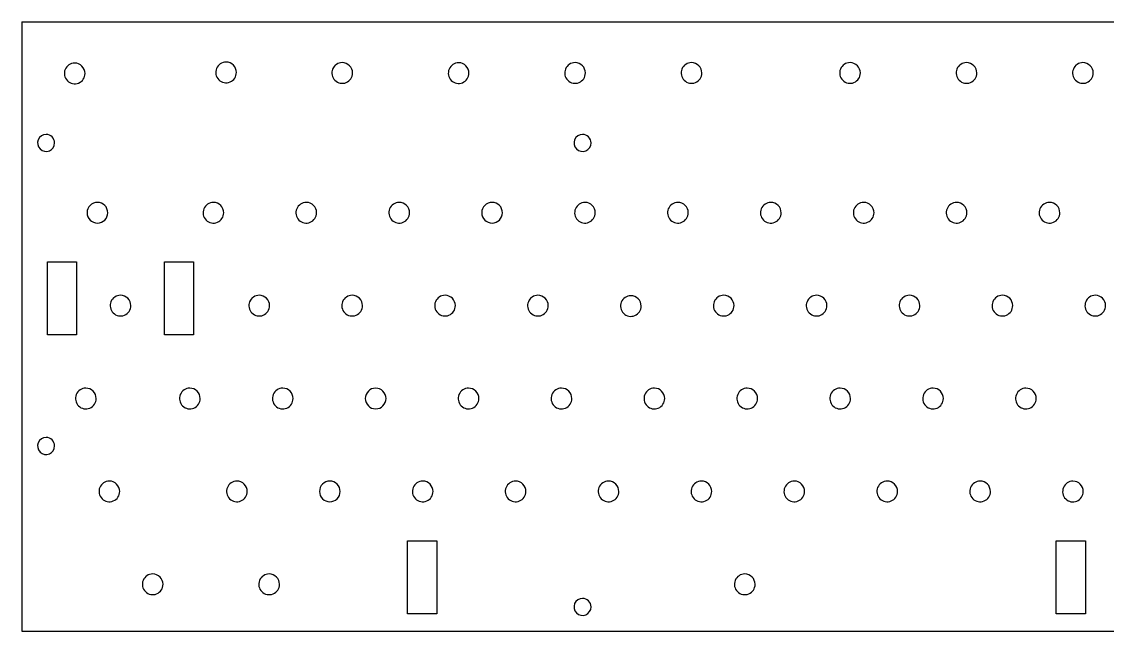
# Model space of a CAD drawing. Header units: millimetres. Extents: x 22 to 472, y 6 to 131.
# Drawn here: x 22.5 to 245.1, y 6.2 to 131.2 of the extents above; entities that cross this region are included whole.
import ezdxf

# ---------------------------------------------------------------- set-up
doc = ezdxf.new("R2010")
doc.units = ezdxf.units.MM

msp = doc.modelspace()

# ---------------------------------------------------------------- linework, layer by layer
at = {"color": 7}
for p, q in [((22.5, 131.25), (22.5, 6.25)), ((22.5, 131.25), (472.5, 131.25)), ((27.7568, 82.0296), (33.7568, 82.0296)), ((27.7568, 67.0296), (27.7568, 82.0296)), ((33.7568, 82.0296), (33.7568, 67.0296)), ((51.7568, 82.0296), (57.7568, 82.0296)), ((51.7568, 67.0296), (51.7568, 82.0296)), ((57.7568, 82.0296), (57.7568, 67.0296)), ((33.7568, 67.0296), (27.7568, 67.0296)), ((57.7568, 67.0296), (51.7568, 67.0296)), ((101.6246, 24.8046), (107.6246, 24.8046)), ((101.6246, 9.8046), (101.6246, 24.8046)), ((107.6246, 24.8046), (107.6246, 9.8046)), ((234.6245, 24.8046), (240.6245, 24.8046)), ((234.6245, 9.8046), (234.6245, 24.8046)), ((240.6245, 24.8046), (240.6245, 9.8046)), ((107.6246, 9.8046), (101.6246, 9.8046)), ((240.6245, 9.8046), (234.6245, 9.8046)), ((22.5, 6.25), (472.5, 6.25))]:
    msp.add_line(p, q, dxfattribs=at)
for points in [[(33.3588, 122.7597), (32.500814, 122.7597), (31.727311, 122.242862), (31.398974, 121.450186)], [(34.858786, 122.138386), (34.460965, 122.536207), (33.921404, 122.7597), (33.3588, 122.7597)], [(64.4072, 122.9729), (63.549214, 122.9729), (62.775711, 122.456062), (62.447374, 121.663386)], [(65.907186, 122.351586), (65.509365, 122.749407), (64.969804, 122.9729), (64.4072, 122.9729)], [(88.2228, 122.8577), (87.364814, 122.8577), (86.591311, 122.340862), (86.262974, 121.548186)], [(89.722786, 122.236386), (89.324965, 122.634207), (88.785404, 122.8577), (88.2228, 122.8577)], [(112.0988, 122.8297), (111.240814, 122.8297), (110.467311, 122.312862), (110.138974, 121.520186)], [(113.598786, 122.208386), (113.200965, 122.606207), (112.661404, 122.8297), (112.0988, 122.8297)], [(135.9748, 122.8577), (135.116814, 122.8577), (134.343311, 122.340862), (134.014974, 121.548186)], [(137.474786, 122.236386), (137.076965, 122.634207), (136.537404, 122.8577), (135.9748, 122.8577)], [(159.8508, 122.8577), (158.992814, 122.8577), (158.219311, 122.340862), (157.890974, 121.548186)], [(161.350786, 122.236386), (160.952965, 122.634207), (160.413404, 122.8577), (159.8508, 122.8577)], [(192.3568, 122.8577), (191.498814, 122.8577), (190.725311, 122.340862), (190.396974, 121.548186)], [(193.856786, 122.236386), (193.458965, 122.634207), (192.919404, 122.8577), (192.3568, 122.8577)], [(216.2388, 122.8577), (215.380814, 122.8577), (214.607311, 122.340862), (214.278974, 121.548186)], [(217.738786, 122.236386), (217.340965, 122.634207), (216.801404, 122.8577), (216.2388, 122.8577)], [(240.1148, 122.8577), (239.256814, 122.8577), (238.483311, 122.340862), (238.154974, 121.548186)], [(241.614786, 122.236386), (241.216965, 122.634207), (240.677404, 122.8577), (240.1148, 122.8577)], [(31.398974, 121.450186), (31.070637, 120.657511), (31.252127, 119.745102), (31.858814, 119.138414)], [(34.170586, 118.678574), (34.963262, 119.006911), (35.4801, 119.780414), (35.4801, 120.6384)], [(35.4801, 120.6384), (35.4801, 121.201004), (35.256607, 121.740565), (34.858786, 122.138386)], [(62.447374, 121.663386), (62.119037, 120.870711), (62.300527, 119.958302), (62.907214, 119.351614)], [(65.218986, 118.891774), (66.011662, 119.220111), (66.5285, 119.993614), (66.5285, 120.8516)], [(66.5285, 120.8516), (66.5285, 121.414204), (66.305007, 121.953765), (65.907186, 122.351586)], [(86.262974, 121.548186), (85.934637, 120.755511), (86.116127, 119.843102), (86.722814, 119.236414)], [(89.034586, 118.776574), (89.827262, 119.104911), (90.3441, 119.878414), (90.3441, 120.7364)], [(90.3441, 120.7364), (90.3441, 121.299004), (90.120607, 121.838565), (89.722786, 122.236386)], [(110.138974, 121.520186), (109.810637, 120.727511), (109.992127, 119.815102), (110.598814, 119.208414)], [(112.910586, 118.748574), (113.703262, 119.076911), (114.2201, 119.850414), (114.2201, 120.7084)], [(114.2201, 120.7084), (114.2201, 121.271004), (113.996607, 121.810565), (113.598786, 122.208386)], [(134.014974, 121.548186), (133.686637, 120.755511), (133.868127, 119.843102), (134.474814, 119.236414)], [(136.786586, 118.776574), (137.579262, 119.104911), (138.0961, 119.878414), (138.0961, 120.7364)], [(138.0961, 120.7364), (138.0961, 121.299004), (137.872607, 121.838565), (137.474786, 122.236386)], [(157.890974, 121.548186), (157.562637, 120.755511), (157.744127, 119.843102), (158.350814, 119.236414)], [(160.662586, 118.776574), (161.455262, 119.104911), (161.9721, 119.878414), (161.9721, 120.7364)], [(161.9721, 120.7364), (161.9721, 121.299004), (161.748607, 121.838565), (161.350786, 122.236386)], [(190.396974, 121.548186), (190.068637, 120.755511), (190.250127, 119.843102), (190.856814, 119.236414)], [(193.168586, 118.776574), (193.961262, 119.104911), (194.4781, 119.878414), (194.4781, 120.7364)], [(194.4781, 120.7364), (194.4781, 121.299004), (194.254607, 121.838565), (193.856786, 122.236386)], [(214.278974, 121.548186), (213.950637, 120.755511), (214.132127, 119.843102), (214.738814, 119.236414)], [(217.050586, 118.776574), (217.843262, 119.104911), (218.3601, 119.878414), (218.3601, 120.7364)], [(218.3601, 120.7364), (218.3601, 121.299004), (218.136607, 121.838565), (217.738786, 122.236386)], [(238.154974, 121.548186), (237.826637, 120.755511), (238.008127, 119.843102), (238.614814, 119.236414)], [(240.926586, 118.776574), (241.719262, 119.104911), (242.2361, 119.878414), (242.2361, 120.7364)], [(242.2361, 120.7364), (242.2361, 121.299004), (242.012607, 121.838565), (241.614786, 122.236386)], [(31.858814, 119.138414), (32.465502, 118.531727), (33.377911, 118.350237), (34.170586, 118.678574)], [(62.907214, 119.351614), (63.513902, 118.744927), (64.426311, 118.563437), (65.218986, 118.891774)], [(86.722814, 119.236414), (87.329502, 118.629727), (88.241911, 118.448237), (89.034586, 118.776574)], [(110.598814, 119.208414), (111.205502, 118.601727), (112.117911, 118.420237), (112.910586, 118.748574)], [(134.474814, 119.236414), (135.081502, 118.629727), (135.993911, 118.448237), (136.786586, 118.776574)], [(158.350814, 119.236414), (158.957502, 118.629727), (159.869911, 118.448237), (160.662586, 118.776574)], [(190.856814, 119.236414), (191.463502, 118.629727), (192.375911, 118.448237), (193.168586, 118.776574)], [(214.738814, 119.236414), (215.345502, 118.629727), (216.257911, 118.448237), (217.050586, 118.776574)], [(238.614814, 119.236414), (239.221502, 118.629727), (240.133911, 118.448237), (240.926586, 118.776574)], [(25.883211, 107.058096), (25.612344, 106.404166), (25.762067, 105.65146), (26.262563, 105.150963)], [(27.5, 108.1384), (26.792191, 108.1384), (26.154078, 107.712026), (25.883211, 107.058096)], [(28.737437, 107.625837), (28.409248, 107.954026), (27.964129, 108.1384), (27.5, 108.1384)], [(29.25, 106.3884), (29.25, 106.852529), (29.065626, 107.297648), (28.737437, 107.625837)], [(135.883211, 107.058096), (135.612344, 106.404166), (135.762067, 105.65146), (136.262563, 105.150963)], [(137.5, 108.1384), (136.792191, 108.1384), (136.154078, 107.712026), (135.883211, 107.058096)], [(138.737437, 107.625837), (138.409248, 107.954026), (137.964129, 108.1384), (137.5, 108.1384)], [(139.25, 106.3884), (139.25, 106.852529), (139.065626, 107.297648), (138.737437, 107.625837)], [(26.262563, 105.150963), (26.76306, 104.650467), (27.515766, 104.500744), (28.169696, 104.771611)], [(28.169696, 104.771611), (28.823626, 105.042478), (29.25, 105.680591), (29.25, 106.3884)], [(136.262563, 105.150963), (136.76306, 104.650467), (137.515766, 104.500744), (138.169696, 104.771611)], [(138.169696, 104.771611), (138.823626, 105.042478), (139.25, 105.680591), (139.25, 106.3884)], [(38.0288, 94.2009), (36.857238, 94.2009), (35.9075, 93.251162), (35.9075, 92.0796)], [(39.528786, 93.579586), (39.130965, 93.977407), (38.591404, 94.2009), (38.0288, 94.2009)], [(40.1501, 92.0796), (40.1501, 92.642204), (39.926607, 93.181765), (39.528786, 93.579586)], [(61.8068, 94.2009), (60.948814, 94.2009), (60.175311, 93.684062), (59.846974, 92.891386)], [(63.306786, 93.579586), (62.908965, 93.977407), (62.369404, 94.2009), (61.8068, 94.2009)], [(63.9281, 92.0796), (63.9281, 92.642204), (63.704607, 93.181765), (63.306786, 93.579586)], [(80.8568, 94.2009), (79.998814, 94.2009), (79.225311, 93.684062), (78.896974, 92.891386)], [(82.9781, 92.0796), (82.9781, 93.251162), (82.028362, 94.2009), (80.8568, 94.2009)], [(99.9068, 94.2009), (99.048814, 94.2009), (98.275311, 93.684062), (97.946974, 92.891386)], [(101.406786, 93.579586), (101.008965, 93.977407), (100.469404, 94.2009), (99.9068, 94.2009)], [(102.0281, 92.0796), (102.0281, 92.642204), (101.804607, 93.181765), (101.406786, 93.579586)], [(118.9568, 94.2009), (117.785238, 94.2009), (116.8355, 93.251162), (116.8355, 92.0796)], [(120.456786, 93.579586), (120.058965, 93.977407), (119.519404, 94.2009), (118.9568, 94.2009)], [(121.0781, 92.0796), (121.0781, 92.642204), (120.854607, 93.181765), (120.456786, 93.579586)], [(138.0068, 94.2009), (137.148814, 94.2009), (136.375311, 93.684062), (136.046974, 92.891386)], [(139.506786, 93.579586), (139.108965, 93.977407), (138.569404, 94.2009), (138.0068, 94.2009)], [(140.1281, 92.0796), (140.1281, 92.642204), (139.904607, 93.181765), (139.506786, 93.579586)], [(157.0568, 94.2009), (156.198814, 94.2009), (155.425311, 93.684062), (155.096974, 92.891386)], [(159.1781, 92.0796), (159.1781, 93.251162), (158.228362, 94.2009), (157.0568, 94.2009)], [(176.1068, 94.2009), (175.248814, 94.2009), (174.475311, 93.684062), (174.146974, 92.891386)], [(177.606786, 93.579586), (177.208965, 93.977407), (176.669404, 94.2009), (176.1068, 94.2009)], [(178.2281, 92.0796), (178.2281, 92.642204), (178.004607, 93.181765), (177.606786, 93.579586)], [(195.1568, 94.2009), (194.298814, 94.2009), (193.525311, 93.684062), (193.196974, 92.891386)], [(196.656786, 93.579586), (196.258965, 93.977407), (195.719404, 94.2009), (195.1568, 94.2009)], [(197.2781, 92.0796), (197.2781, 92.642204), (197.054607, 93.181765), (196.656786, 93.579586)], [(214.2068, 94.2009), (213.348814, 94.2009), (212.575311, 93.684062), (212.246974, 92.891386)], [(215.706786, 93.579586), (215.308965, 93.977407), (214.769404, 94.2009), (214.2068, 94.2009)], [(216.3281, 92.0796), (216.3281, 92.642204), (216.104607, 93.181765), (215.706786, 93.579586)], [(233.2568, 94.2009), (232.398814, 94.2009), (231.625311, 93.684062), (231.296974, 92.891386)], [(234.756786, 93.579586), (234.358965, 93.977407), (233.819404, 94.2009), (233.2568, 94.2009)], [(235.3781, 92.0796), (235.3781, 92.642204), (235.154607, 93.181765), (234.756786, 93.579586)], [(35.9075, 92.0796), (35.9075, 90.908038), (36.857238, 89.9583), (38.0288, 89.9583)], [(38.0288, 89.9583), (39.200362, 89.9583), (40.1501, 90.908038), (40.1501, 92.0796)], [(59.846974, 92.891386), (59.518637, 92.098711), (59.700127, 91.186302), (60.306814, 90.579614)], [(62.618586, 90.119774), (63.411262, 90.448111), (63.9281, 91.221614), (63.9281, 92.0796)], [(78.896974, 92.891386), (78.568637, 92.098711), (78.750127, 91.186302), (79.356814, 90.579614)], [(81.668586, 90.119774), (82.461262, 90.448111), (82.9781, 91.221614), (82.9781, 92.0796)], [(97.946974, 92.891386), (97.618637, 92.098711), (97.800127, 91.186302), (98.406814, 90.579614)], [(100.718586, 90.119774), (101.511262, 90.448111), (102.0281, 91.221614), (102.0281, 92.0796)], [(116.8355, 92.0796), (116.8355, 90.908038), (117.785238, 89.9583), (118.9568, 89.9583)], [(118.9568, 89.9583), (120.128362, 89.9583), (121.0781, 90.908038), (121.0781, 92.0796)], [(136.046974, 92.891386), (135.718637, 92.098711), (135.900127, 91.186302), (136.506814, 90.579614)], [(138.818586, 90.119774), (139.611262, 90.448111), (140.1281, 91.221614), (140.1281, 92.0796)], [(155.096974, 92.891386), (154.768637, 92.098711), (154.950127, 91.186302), (155.556814, 90.579614)], [(157.868586, 90.119774), (158.661262, 90.448111), (159.1781, 91.221614), (159.1781, 92.0796)], [(174.146974, 92.891386), (173.818637, 92.098711), (174.000127, 91.186302), (174.606814, 90.579614)], [(176.918586, 90.119774), (177.711262, 90.448111), (178.2281, 91.221614), (178.2281, 92.0796)], [(193.196974, 92.891386), (192.868637, 92.098711), (193.050127, 91.186302), (193.656814, 90.579614)], [(195.968586, 90.119774), (196.761262, 90.448111), (197.2781, 91.221614), (197.2781, 92.0796)], [(212.246974, 92.891386), (211.918637, 92.098711), (212.100127, 91.186302), (212.706814, 90.579614)], [(215.018586, 90.119774), (215.811262, 90.448111), (216.3281, 91.221614), (216.3281, 92.0796)], [(231.296974, 92.891386), (230.968637, 92.098711), (231.150127, 91.186302), (231.756814, 90.579614)], [(234.068586, 90.119774), (234.861262, 90.448111), (235.3781, 91.221614), (235.3781, 92.0796)], [(60.306814, 90.579614), (60.913502, 89.972927), (61.825911, 89.791437), (62.618586, 90.119774)], [(79.356814, 90.579614), (79.963502, 89.972927), (80.875911, 89.791437), (81.668586, 90.119774)], [(98.406814, 90.579614), (99.013502, 89.972927), (99.925911, 89.791437), (100.718586, 90.119774)], [(136.506814, 90.579614), (137.113502, 89.972927), (138.025911, 89.791437), (138.818586, 90.119774)], [(155.556814, 90.579614), (156.163502, 89.972927), (157.075911, 89.791437), (157.868586, 90.119774)], [(174.606814, 90.579614), (175.213502, 89.972927), (176.125911, 89.791437), (176.918586, 90.119774)], [(193.656814, 90.579614), (194.263502, 89.972927), (195.175911, 89.791437), (195.968586, 90.119774)], [(212.706814, 90.579614), (213.313502, 89.972927), (214.225911, 89.791437), (215.018586, 90.119774)], [(231.756814, 90.579614), (232.363502, 89.972927), (233.275911, 89.791437), (234.068586, 90.119774)], [(40.796974, 73.841386), (40.468637, 73.048711), (40.650127, 72.136302), (41.256814, 71.529614)], [(42.7568, 75.1509), (41.898814, 75.1509), (41.125311, 74.634062), (40.796974, 73.841386)], [(44.256786, 74.529586), (43.858965, 74.927407), (43.319404, 75.1509), (42.7568, 75.1509)], [(44.8781, 73.0296), (44.8781, 73.592204), (44.654607, 74.131765), (44.256786, 74.529586)], [(69.244974, 73.841386), (68.916637, 73.048711), (69.098127, 72.136302), (69.704814, 71.529614)], [(71.2048, 75.1509), (70.346814, 75.1509), (69.573311, 74.634062), (69.244974, 73.841386)], [(72.704786, 74.529586), (72.306965, 74.927407), (71.767404, 75.1509), (71.2048, 75.1509)], [(73.3261, 73.0296), (73.3261, 73.592204), (73.102607, 74.131765), (72.704786, 74.529586)], [(88.294974, 73.841386), (87.966637, 73.048711), (88.148127, 72.136302), (88.754814, 71.529614)], [(90.2548, 75.1509), (89.396814, 75.1509), (88.623311, 74.634062), (88.294974, 73.841386)], [(91.754786, 74.529586), (91.356965, 74.927407), (90.817404, 75.1509), (90.2548, 75.1509)], [(92.3761, 73.0296), (92.3761, 73.592204), (92.152607, 74.131765), (91.754786, 74.529586)], [(107.344974, 73.841386), (107.016637, 73.048711), (107.198127, 72.136302), (107.804814, 71.529614)], [(109.3048, 75.1509), (108.446814, 75.1509), (107.673311, 74.634062), (107.344974, 73.841386)], [(110.804786, 74.529586), (110.406965, 74.927407), (109.867404, 75.1509), (109.3048, 75.1509)], [(111.4261, 73.0296), (111.4261, 73.592204), (111.202607, 74.131765), (110.804786, 74.529586)], [(126.394974, 73.841386), (126.066637, 73.048711), (126.248127, 72.136302), (126.854814, 71.529614)], [(128.3548, 75.1509), (127.496814, 75.1509), (126.723311, 74.634062), (126.394974, 73.841386)], [(129.854786, 74.529586), (129.456965, 74.927407), (128.917404, 75.1509), (128.3548, 75.1509)], [(130.4761, 73.0296), (130.4761, 73.592204), (130.252607, 74.131765), (129.854786, 74.529586)], [(145.444974, 73.762586), (145.116637, 72.969911), (145.298127, 72.057502), (145.904814, 71.450814)], [(147.4048, 75.0721), (146.546814, 75.0721), (145.773311, 74.555262), (145.444974, 73.762586)], [(148.904786, 74.450786), (148.506965, 74.848607), (147.967404, 75.0721), (147.4048, 75.0721)], [(149.5261, 72.9508), (149.5261, 73.513404), (149.302607, 74.052965), (148.904786, 74.450786)], [(164.494974, 73.841386), (164.166637, 73.048711), (164.348127, 72.136302), (164.954814, 71.529614)], [(166.4548, 75.1509), (165.596814, 75.1509), (164.823311, 74.634062), (164.494974, 73.841386)], [(167.954786, 74.529586), (167.556965, 74.927407), (167.017404, 75.1509), (166.4548, 75.1509)], [(168.5761, 73.0296), (168.5761, 73.592204), (168.352607, 74.131765), (167.954786, 74.529586)], [(183.544974, 73.841386), (183.216637, 73.048711), (183.398127, 72.136302), (184.004814, 71.529614)], [(185.5048, 75.1509), (184.646814, 75.1509), (183.873311, 74.634062), (183.544974, 73.841386)], [(187.004786, 74.529586), (186.606965, 74.927407), (186.067404, 75.1509), (185.5048, 75.1509)], [(187.6261, 73.0296), (187.6261, 73.592204), (187.402607, 74.131765), (187.004786, 74.529586)], [(202.594974, 73.841386), (202.266637, 73.048711), (202.448127, 72.136302), (203.054814, 71.529614)], [(204.5548, 75.1509), (203.696814, 75.1509), (202.923311, 74.634062), (202.594974, 73.841386)], [(206.054786, 74.529586), (205.656965, 74.927407), (205.117404, 75.1509), (204.5548, 75.1509)], [(206.6761, 73.0296), (206.6761, 73.592204), (206.452607, 74.131765), (206.054786, 74.529586)], [(221.644974, 73.841386), (221.316637, 73.048711), (221.498127, 72.136302), (222.104814, 71.529614)], [(223.6048, 75.1509), (222.746814, 75.1509), (221.973311, 74.634062), (221.644974, 73.841386)], [(225.104786, 74.529586), (224.706965, 74.927407), (224.167404, 75.1509), (223.6048, 75.1509)], [(225.7261, 73.0296), (225.7261, 73.592204), (225.502607, 74.131765), (225.104786, 74.529586)], [(240.694974, 73.841386), (240.366637, 73.048711), (240.548127, 72.136302), (241.154814, 71.529614)], [(242.6548, 75.1509), (241.796814, 75.1509), (241.023311, 74.634062), (240.694974, 73.841386)], [(244.154786, 74.529586), (243.756965, 74.927407), (243.217404, 75.1509), (242.6548, 75.1509)], [(244.7761, 73.0296), (244.7761, 73.592204), (244.552607, 74.131765), (244.154786, 74.529586)], [(41.256814, 71.529614), (41.863502, 70.922927), (42.775911, 70.741437), (43.568586, 71.069774)], [(43.568586, 71.069774), (44.361262, 71.398111), (44.8781, 72.171614), (44.8781, 73.0296)], [(69.704814, 71.529614), (70.311502, 70.922927), (71.223911, 70.741437), (72.016586, 71.069774)], [(72.016586, 71.069774), (72.809262, 71.398111), (73.3261, 72.171614), (73.3261, 73.0296)], [(88.754814, 71.529614), (89.361502, 70.922927), (90.273911, 70.741437), (91.066586, 71.069774)], [(91.066586, 71.069774), (91.859262, 71.398111), (92.3761, 72.171614), (92.3761, 73.0296)], [(107.804814, 71.529614), (108.411502, 70.922927), (109.323911, 70.741437), (110.116586, 71.069774)], [(110.116586, 71.069774), (110.909262, 71.398111), (111.4261, 72.171614), (111.4261, 73.0296)], [(126.854814, 71.529614), (127.461502, 70.922927), (128.373911, 70.741437), (129.166586, 71.069774)], [(129.166586, 71.069774), (129.959262, 71.398111), (130.4761, 72.171614), (130.4761, 73.0296)], [(145.904814, 71.450814), (146.511502, 70.844127), (147.423911, 70.662637), (148.216586, 70.990974)], [(148.216586, 70.990974), (149.009262, 71.319311), (149.5261, 72.092814), (149.5261, 72.9508)], [(164.954814, 71.529614), (165.561502, 70.922927), (166.473911, 70.741437), (167.266586, 71.069774)], [(167.266586, 71.069774), (168.059262, 71.398111), (168.5761, 72.171614), (168.5761, 73.0296)], [(184.004814, 71.529614), (184.611502, 70.922927), (185.523911, 70.741437), (186.316586, 71.069774)], [(186.316586, 71.069774), (187.109262, 71.398111), (187.6261, 72.171614), (187.6261, 73.0296)], [(203.054814, 71.529614), (203.661502, 70.922927), (204.573911, 70.741437), (205.366586, 71.069774)], [(205.366586, 71.069774), (206.159262, 71.398111), (206.6761, 72.171614), (206.6761, 73.0296)], [(222.104814, 71.529614), (222.711502, 70.922927), (223.623911, 70.741437), (224.416586, 71.069774)], [(224.416586, 71.069774), (225.209262, 71.398111), (225.7261, 72.171614), (225.7261, 73.0296)], [(241.154814, 71.529614), (241.761502, 70.922927), (242.673911, 70.741437), (243.466586, 71.069774)], [(243.466586, 71.069774), (244.259262, 71.398111), (244.7761, 72.171614), (244.7761, 73.0296)], [(35.6448, 56.1009), (34.786814, 56.1009), (34.013311, 55.584062), (33.684974, 54.791386)], [(37.144786, 55.479586), (36.746965, 55.877407), (36.207404, 56.1009), (35.6448, 56.1009)], [(56.9808, 56.1009), (56.122814, 56.1009), (55.349311, 55.584062), (55.020974, 54.791386)], [(59.1021, 53.9796), (59.1021, 55.151162), (58.152362, 56.1009), (56.9808, 56.1009)], [(76.0308, 56.1009), (75.172814, 56.1009), (74.399311, 55.584062), (74.070974, 54.791386)], [(77.530786, 55.479586), (77.132965, 55.877407), (76.593404, 56.1009), (76.0308, 56.1009)], [(95.0808, 56.1009), (93.909238, 56.1009), (92.9595, 55.151162), (92.9595, 53.9796)], [(96.580786, 55.479586), (96.182965, 55.877407), (95.643404, 56.1009), (95.0808, 56.1009)], [(114.1308, 56.1009), (113.272814, 56.1009), (112.499311, 55.584062), (112.170974, 54.791386)], [(115.630786, 55.479586), (115.232965, 55.877407), (114.693404, 56.1009), (114.1308, 56.1009)], [(133.1808, 56.1009), (132.322814, 56.1009), (131.549311, 55.584062), (131.220974, 54.791386)], [(134.680786, 55.479586), (134.282965, 55.877407), (133.743404, 56.1009), (133.1808, 56.1009)], [(152.2308, 56.1009), (151.372814, 56.1009), (150.599311, 55.584062), (150.270974, 54.791386)], [(154.3521, 53.9796), (154.3521, 55.151162), (153.402362, 56.1009), (152.2308, 56.1009)], [(171.2808, 56.1009), (170.422814, 56.1009), (169.649311, 55.584062), (169.320974, 54.791386)], [(172.780786, 55.479586), (172.382965, 55.877407), (171.843404, 56.1009), (171.2808, 56.1009)], [(190.3308, 56.1009), (189.472814, 56.1009), (188.699311, 55.584062), (188.370974, 54.791386)], [(191.830786, 55.479586), (191.432965, 55.877407), (190.893404, 56.1009), (190.3308, 56.1009)], [(209.3808, 56.1009), (208.522814, 56.1009), (207.749311, 55.584062), (207.420974, 54.791386)], [(210.880786, 55.479586), (210.482965, 55.877407), (209.943404, 56.1009), (209.3808, 56.1009)], [(228.4308, 56.1009), (227.572814, 56.1009), (226.799311, 55.584062), (226.470974, 54.791386)], [(229.930786, 55.479586), (229.532965, 55.877407), (228.993404, 56.1009), (228.4308, 56.1009)], [(33.684974, 54.791386), (33.356637, 53.998711), (33.538127, 53.086302), (34.144814, 52.479614)], [(36.456586, 52.019774), (37.249262, 52.348111), (37.7661, 53.121614), (37.7661, 53.9796)], [(37.7661, 53.9796), (37.7661, 54.542204), (37.542607, 55.081765), (37.144786, 55.479586)], [(55.020974, 54.791386), (54.692637, 53.998711), (54.874127, 53.086302), (55.480814, 52.479614)], [(57.792586, 52.019774), (58.585262, 52.348111), (59.1021, 53.121614), (59.1021, 53.9796)], [(74.070974, 54.791386), (73.742637, 53.998711), (73.924127, 53.086302), (74.530814, 52.479614)], [(76.842586, 52.019774), (77.635262, 52.348111), (78.1521, 53.121614), (78.1521, 53.9796)], [(78.1521, 53.9796), (78.1521, 54.542204), (77.928607, 55.081765), (77.530786, 55.479586)], [(92.9595, 53.9796), (92.9595, 52.808038), (93.909238, 51.8583), (95.0808, 51.8583)], [(95.0808, 51.8583), (96.252362, 51.8583), (97.2021, 52.808038), (97.2021, 53.9796)], [(97.2021, 53.9796), (97.2021, 54.542204), (96.978607, 55.081765), (96.580786, 55.479586)], [(112.170974, 54.791386), (111.842637, 53.998711), (112.024127, 53.086302), (112.630814, 52.479614)], [(114.942586, 52.019774), (115.735262, 52.348111), (116.2521, 53.121614), (116.2521, 53.9796)], [(116.2521, 53.9796), (116.2521, 54.542204), (116.028607, 55.081765), (115.630786, 55.479586)], [(131.220974, 54.791386), (130.892637, 53.998711), (131.074127, 53.086302), (131.680814, 52.479614)], [(133.992586, 52.019774), (134.785262, 52.348111), (135.3021, 53.121614), (135.3021, 53.9796)], [(135.3021, 53.9796), (135.3021, 54.542204), (135.078607, 55.081765), (134.680786, 55.479586)], [(150.270974, 54.791386), (149.942637, 53.998711), (150.124127, 53.086302), (150.730814, 52.479614)], [(153.042586, 52.019774), (153.835262, 52.348111), (154.3521, 53.121614), (154.3521, 53.9796)], [(169.320974, 54.791386), (168.992637, 53.998711), (169.174127, 53.086302), (169.780814, 52.479614)], [(172.092586, 52.019774), (172.885262, 52.348111), (173.4021, 53.121614), (173.4021, 53.9796)], [(173.4021, 53.9796), (173.4021, 54.542204), (173.178607, 55.081765), (172.780786, 55.479586)], [(188.370974, 54.791386), (188.042637, 53.998711), (188.224127, 53.086302), (188.830814, 52.479614)], [(191.142586, 52.019774), (191.935262, 52.348111), (192.4521, 53.121614), (192.4521, 53.9796)], [(192.4521, 53.9796), (192.4521, 54.542204), (192.228607, 55.081765), (191.830786, 55.479586)], [(207.420974, 54.791386), (207.092637, 53.998711), (207.274127, 53.086302), (207.880814, 52.479614)], [(210.192586, 52.019774), (210.985262, 52.348111), (211.5021, 53.121614), (211.5021, 53.9796)], [(211.5021, 53.9796), (211.5021, 54.542204), (211.278607, 55.081765), (210.880786, 55.479586)], [(226.470974, 54.791386), (226.142637, 53.998711), (226.324127, 53.086302), (226.930814, 52.479614)], [(229.242586, 52.019774), (230.035262, 52.348111), (230.5521, 53.121614), (230.5521, 53.9796)], [(230.5521, 53.9796), (230.5521, 54.542204), (230.328607, 55.081765), (229.930786, 55.479586)], [(34.144814, 52.479614), (34.751502, 51.872927), (35.663911, 51.691437), (36.456586, 52.019774)], [(55.480814, 52.479614), (56.087502, 51.872927), (56.999911, 51.691437), (57.792586, 52.019774)], [(74.530814, 52.479614), (75.137502, 51.872927), (76.049911, 51.691437), (76.842586, 52.019774)], [(112.630814, 52.479614), (113.237502, 51.872927), (114.149911, 51.691437), (114.942586, 52.019774)], [(131.680814, 52.479614), (132.287502, 51.872927), (133.199911, 51.691437), (133.992586, 52.019774)], [(150.730814, 52.479614), (151.337502, 51.872927), (152.249911, 51.691437), (153.042586, 52.019774)], [(169.780814, 52.479614), (170.387502, 51.872927), (171.299911, 51.691437), (172.092586, 52.019774)], [(188.830814, 52.479614), (189.437502, 51.872927), (190.349911, 51.691437), (191.142586, 52.019774)], [(207.880814, 52.479614), (208.487502, 51.872927), (209.399911, 51.691437), (210.192586, 52.019774)], [(226.930814, 52.479614), (227.537502, 51.872927), (228.449911, 51.691437), (229.242586, 52.019774)], [(25.883211, 44.919696), (25.612344, 44.265766), (25.762067, 43.51306), (26.262563, 43.012563)], [(27.5, 46), (26.792191, 46), (26.154078, 45.573626), (25.883211, 44.919696)], [(28.737437, 45.487437), (28.409248, 45.815626), (27.964129, 46), (27.5, 46)], [(29.25, 44.25), (29.25, 44.714129), (29.065626, 45.159248), (28.737437, 45.487437)], [(26.262563, 43.012563), (26.76306, 42.512067), (27.515766, 42.362344), (28.169696, 42.633211)], [(28.169696, 42.633211), (28.823626, 42.904078), (29.25, 43.542191), (29.25, 44.25)], [(38.510974, 35.741386), (38.182637, 34.948711), (38.364127, 34.036302), (38.970814, 33.429614)], [(40.4708, 37.0509), (39.612814, 37.0509), (38.839311, 36.534062), (38.510974, 35.741386)], [(41.970786, 36.429586), (41.572965, 36.827407), (41.033404, 37.0509), (40.4708, 37.0509)], [(42.5921, 34.9296), (42.5921, 35.492204), (42.368607, 36.031765), (41.970786, 36.429586)], [(64.672974, 35.741386), (64.344637, 34.948711), (64.526127, 34.036302), (65.132814, 33.429614)], [(66.6328, 37.0509), (65.774814, 37.0509), (65.001311, 36.534062), (64.672974, 35.741386)], [(68.132786, 36.429586), (67.734965, 36.827407), (67.195404, 37.0509), (66.6328, 37.0509)], [(68.7541, 34.9296), (68.7541, 35.492204), (68.530607, 36.031765), (68.132786, 36.429586)], [(85.6828, 37.0509), (84.511238, 37.0509), (83.5615, 36.101162), (83.5615, 34.9296)], [(87.182786, 36.429586), (86.784965, 36.827407), (86.245404, 37.0509), (85.6828, 37.0509)], [(87.8041, 34.9296), (87.8041, 35.492204), (87.580607, 36.031765), (87.182786, 36.429586)], [(102.772974, 35.741386), (102.444637, 34.948711), (102.626127, 34.036302), (103.232814, 33.429614)], [(104.7328, 37.0509), (103.874814, 37.0509), (103.101311, 36.534062), (102.772974, 35.741386)], [(106.232786, 36.429586), (105.834965, 36.827407), (105.295404, 37.0509), (104.7328, 37.0509)], [(106.8541, 34.9296), (106.8541, 35.492204), (106.630607, 36.031765), (106.232786, 36.429586)], [(121.822974, 35.741386), (121.494637, 34.948711), (121.676127, 34.036302), (122.282814, 33.429614)], [(123.7828, 37.0509), (122.924814, 37.0509), (122.151311, 36.534062), (121.822974, 35.741386)], [(125.282786, 36.429586), (124.884965, 36.827407), (124.345404, 37.0509), (123.7828, 37.0509)], [(125.9041, 34.9296), (125.9041, 35.492204), (125.680607, 36.031765), (125.282786, 36.429586)], [(140.872974, 35.741386), (140.544637, 34.948711), (140.726127, 34.036302), (141.332814, 33.429614)], [(142.8328, 37.0509), (141.974814, 37.0509), (141.201311, 36.534062), (140.872974, 35.741386)], [(144.332786, 36.429586), (143.934965, 36.827407), (143.395404, 37.0509), (142.8328, 37.0509)], [(144.9541, 34.9296), (144.9541, 35.492204), (144.730607, 36.031765), (144.332786, 36.429586)], [(159.922974, 35.741386), (159.594637, 34.948711), (159.776127, 34.036302), (160.382814, 33.429614)], [(161.8828, 37.0509), (161.024814, 37.0509), (160.251311, 36.534062), (159.922974, 35.741386)], [(164.0041, 34.9296), (164.0041, 36.101162), (163.054362, 37.0509), (161.8828, 37.0509)], [(178.972974, 35.741386), (178.644637, 34.948711), (178.826127, 34.036302), (179.432814, 33.429614)], [(180.9328, 37.0509), (180.074814, 37.0509), (179.301311, 36.534062), (178.972974, 35.741386)], [(182.432786, 36.429586), (182.034965, 36.827407), (181.495404, 37.0509), (180.9328, 37.0509)], [(183.0541, 34.9296), (183.0541, 35.492204), (182.830607, 36.031765), (182.432786, 36.429586)], [(198.022974, 35.741386), (197.694637, 34.948711), (197.876127, 34.036302), (198.482814, 33.429614)], [(199.9828, 37.0509), (199.124814, 37.0509), (198.351311, 36.534062), (198.022974, 35.741386)], [(201.482786, 36.429586), (201.084965, 36.827407), (200.545404, 37.0509), (199.9828, 37.0509)], [(202.1041, 34.9296), (202.1041, 35.492204), (201.880607, 36.031765), (201.482786, 36.429586)], [(217.076974, 35.739386), (216.748637, 34.946711), (216.930127, 34.034302), (217.536814, 33.427614)], [(219.0368, 37.0489), (218.178814, 37.0489), (217.405311, 36.532062), (217.076974, 35.739386)], [(221.1581, 34.9276), (221.1581, 36.099162), (220.208362, 37.0489), (219.0368, 37.0489)], [(236.116974, 35.719386), (235.788637, 34.926711), (235.970127, 34.014302), (236.576814, 33.407614)], [(238.0768, 37.0289), (237.218814, 37.0289), (236.445311, 36.512062), (236.116974, 35.719386)], [(239.576786, 36.407586), (239.178965, 36.805407), (238.639404, 37.0289), (238.0768, 37.0289)], [(240.1981, 34.9076), (240.1981, 35.470204), (239.974607, 36.009765), (239.576786, 36.407586)], [(38.970814, 33.429614), (39.577502, 32.822927), (40.489911, 32.641437), (41.282586, 32.969774)], [(41.282586, 32.969774), (42.075262, 33.298111), (42.5921, 34.071614), (42.5921, 34.9296)], [(65.132814, 33.429614), (65.739502, 32.822927), (66.651911, 32.641437), (67.444586, 32.969774)], [(67.444586, 32.969774), (68.237262, 33.298111), (68.7541, 34.071614), (68.7541, 34.9296)], [(83.5615, 34.9296), (83.5615, 33.758038), (84.511238, 32.8083), (85.6828, 32.8083)], [(85.6828, 32.8083), (86.854362, 32.8083), (87.8041, 33.758038), (87.8041, 34.9296)], [(103.232814, 33.429614), (103.839502, 32.822927), (104.751911, 32.641437), (105.544586, 32.969774)], [(105.544586, 32.969774), (106.337262, 33.298111), (106.8541, 34.071614), (106.8541, 34.9296)], [(122.282814, 33.429614), (122.889502, 32.822927), (123.801911, 32.641437), (124.594586, 32.969774)], [(124.594586, 32.969774), (125.387262, 33.298111), (125.9041, 34.071614), (125.9041, 34.9296)], [(141.332814, 33.429614), (141.939502, 32.822927), (142.851911, 32.641437), (143.644586, 32.969774)], [(143.644586, 32.969774), (144.437262, 33.298111), (144.9541, 34.071614), (144.9541, 34.9296)], [(160.382814, 33.429614), (160.989502, 32.822927), (161.901911, 32.641437), (162.694586, 32.969774)], [(162.694586, 32.969774), (163.487262, 33.298111), (164.0041, 34.071614), (164.0041, 34.9296)], [(179.432814, 33.429614), (180.039502, 32.822927), (180.951911, 32.641437), (181.744586, 32.969774)], [(181.744586, 32.969774), (182.537262, 33.298111), (183.0541, 34.071614), (183.0541, 34.9296)], [(198.482814, 33.429614), (199.089502, 32.822927), (200.001911, 32.641437), (200.794586, 32.969774)], [(200.794586, 32.969774), (201.587262, 33.298111), (202.1041, 34.071614), (202.1041, 34.9296)], [(217.536814, 33.427614), (218.143502, 32.820927), (219.055911, 32.639437), (219.848586, 32.967774)], [(219.848586, 32.967774), (220.641262, 33.296111), (221.1581, 34.069614), (221.1581, 34.9276)], [(236.576814, 33.407614), (237.183502, 32.800927), (238.095911, 32.619437), (238.888586, 32.947774)], [(238.888586, 32.947774), (239.681262, 33.276111), (240.1981, 34.049614), (240.1981, 34.9076)], [(49.3608, 18.0009), (48.502814, 18.0009), (47.729311, 17.484062), (47.400974, 16.691386)], [(50.860786, 17.379586), (50.462965, 17.777407), (49.923404, 18.0009), (49.3608, 18.0009)], [(73.2368, 18.0009), (72.378814, 18.0009), (71.605311, 17.484062), (71.276974, 16.691386)], [(74.736786, 17.379586), (74.338965, 17.777407), (73.799404, 18.0009), (73.2368, 18.0009)], [(170.7728, 18.0009), (169.914814, 18.0009), (169.141311, 17.484062), (168.812974, 16.691386)], [(172.272786, 17.379586), (171.874965, 17.777407), (171.335404, 18.0009), (170.7728, 18.0009)], [(47.400974, 16.691386), (47.072637, 15.898711), (47.254127, 14.986302), (47.860814, 14.379614)], [(50.172586, 13.919774), (50.965262, 14.248111), (51.4821, 15.021614), (51.4821, 15.8796)], [(51.4821, 15.8796), (51.4821, 16.442204), (51.258607, 16.981765), (50.860786, 17.379586)], [(71.276974, 16.691386), (70.948637, 15.898711), (71.130127, 14.986302), (71.736814, 14.379614)], [(74.048586, 13.919774), (74.841262, 14.248111), (75.3581, 15.021614), (75.3581, 15.8796)], [(75.3581, 15.8796), (75.3581, 16.442204), (75.134607, 16.981765), (74.736786, 17.379586)], [(168.812974, 16.691386), (168.484637, 15.898711), (168.666127, 14.986302), (169.272814, 14.379614)], [(171.584586, 13.919774), (172.377262, 14.248111), (172.8941, 15.021614), (172.8941, 15.8796)], [(172.8941, 15.8796), (172.8941, 16.442204), (172.670607, 16.981765), (172.272786, 17.379586)], [(47.860814, 14.379614), (48.467502, 13.772927), (49.379911, 13.591437), (50.172586, 13.919774)], [(71.736814, 14.379614), (72.343502, 13.772927), (73.255911, 13.591437), (74.048586, 13.919774)], [(169.272814, 14.379614), (169.879502, 13.772927), (170.791911, 13.591437), (171.584586, 13.919774)], [(135.883211, 11.919696), (135.612344, 11.265766), (135.762067, 10.51306), (136.262563, 10.012563)], [(137.5, 13), (136.792191, 13), (136.154078, 12.573626), (135.883211, 11.919696)], [(138.737437, 12.487437), (138.409248, 12.815626), (137.964129, 13), (137.5, 13)], [(138.169696, 9.633211), (138.823626, 9.904078), (139.25, 10.542191), (139.25, 11.25)], [(139.25, 11.25), (139.25, 11.714129), (139.065626, 12.159248), (138.737437, 12.487437)], [(136.262563, 10.012563), (136.76306, 9.512067), (137.515766, 9.362344), (138.169696, 9.633211)]]:
    msp.add_open_spline(points, degree=3, dxfattribs=at)

doc.saveas('drawing.dxf')
